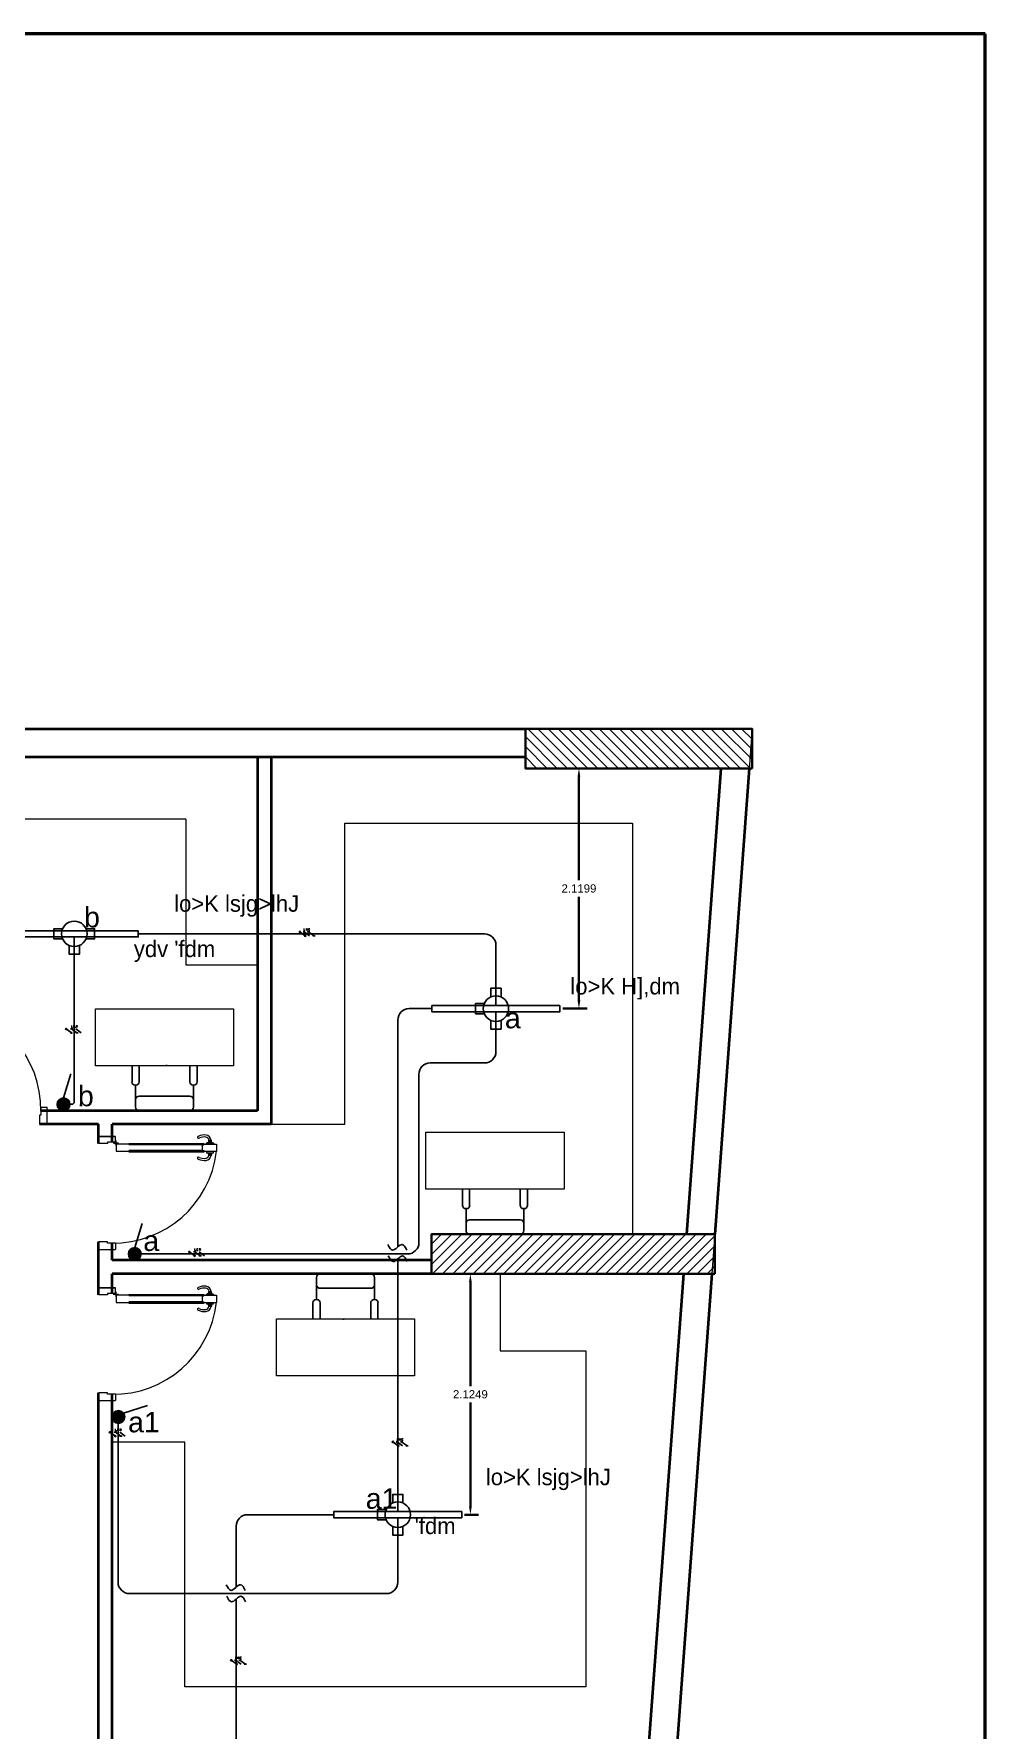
# Model space of a CAD drawing. Header units: inches. Extents: x 3955 to 4125, y 4886 to 4983.
# Drawn here: x 4002.23 to 4010.62, y 4931.04 to 4946 of the extents above; entities that cross this region are included whole.
import ezdxf
from ezdxf.enums import TextEntityAlignment as Align

# ---------------------------------------------------------------- set-up
doc = ezdxf.new("R2010")
doc.units = ezdxf.units.IN
doc.header["$MEASUREMENT"] = 0
doc.linetypes.add('ACAD_ISO03W100', pattern=[30, 12, -18])
doc.layers.get('0').update_dxf_attribs({"lineweight": 35})
doc.layers.get('Defpoints').update_dxf_attribs({"lineweight": 25})
for name, color, linetype, lineweight in [('Column(S)', 24, 'Continuous', 35), ('DIM', 6, 'Continuous', 20), ('DIM IN', 12, 'Continuous', 15), ('DOOR', 24, 'Continuous', 18), ('HA', 252, 'Continuous', 18), ('hatch col(S)', 45, 'Continuous', 15), ('TEXT', 152, 'Continuous', 30), ('walls', 7, 'Continuous', 40)]:
    doc.layers.add(name, color=color, linetype=linetype, lineweight=lineweight)
for name, color, linetype in [('E-CUT', 30, 'Continuous'), ('E-TEXT', 2, 'Continuous'), ('finish', 32, 'Continuous'), ('Lighting', 4, 'Continuous'), ('N Wiring', 255, 'Continuous'), ('SHP-CTL-EL-102$0$00-TEXT FOR EMRG', 40, 'Continuous'), ('SHP-CTL-EL-102$0$HATCH MARK', 140, 'Continuous'), ('SHP-CTL-EL-102$0$XREF-LTG-T2-26$0$ELE-HATCH MARK', 2, 'Continuous'), ('UMG-ML', 251, 'Continuous'), ('WE - BOXES', 2, 'Continuous')]:
    doc.layers.add(name, color=color, linetype=linetype)
doc.styles.add('SHP-CTL-EL-102$0$XREF-LTG-T2-26$0$25_1', font='romans.shx', dxfattribs={"width": 0.8, "height": 2.5})
doc.styles.add('SOSA', font='sosa.shx')
doc.styles.get("Standard").update_dxf_attribs({"font": 'arial.ttf'})
doc.dimstyles.get("Standard").update_dxf_attribs({"dimtxt": 0.18, "dimasz": 0.18, "dimexe": 0.18, "dimexo": 0.0625, "dimgap": 0.09, "dimtad": 0, "dimtih": 1, "dimtoh": 1, "dimdec": 4, "dimzin": 0, "dimdsep": 46, "dimtxsty": 'Standard', "dimcen": 0.09, "dimadec": 0, "dimazin": 0, "dimtfac": 1, "dimtdec": 4, "dimtofl": 0, "dimtmove": 0, "dimatfit": 3, "dimfxl": 1, "dimtolj": 1, "dimtzin": 0, "dimarcsym": 0})

# ---------------------------------------------------------------- blocks, each defined once
blk = doc.blocks.new('A$C73D03C2A')
at = {"layer": 'DOOR', "linetype": 'Continuous'}
for p, q in [((0.041, 0.852), (0.041, 0.871)), ((0.046, 0.852), (0.046, 0.871)), ((0.047, 0.852), (0.047, 0.872)), ((0.053, 0.872), (0.047, 0.872)), ((0.053, 0.852), (0.047, 0.852)), ((0.053, 0.852), (0.053, 0.872)), ((0.055, 0.845), (0.055, 0.879)), ((0.061, 0.879), (0.055, 0.879)), ((0.061, 0.845), (0.055, 0.845)), ((0.061, 0.835), (0.061, 0.889)), ((0.061, 0.889), (0.071, 0.889)), ((0.071, 0.835), (0.061, 0.835)), ((0.066, 0.236), (0.066, 0.812)), ((0.071, 0.813), (0.071, 0.911)), ((0.071, 0.911), (0.126, 0.911)), ((0.071, 0.817), (0.071, 0.808)), ((0.071, 0.813), (0.071, 0.236)), ((0.076, 0.813), (0.071, 0.813)), ((0.076, 0.802), (0.076, 0.813)), ((0.076, 0.802), (0.076, 0.236)), ((0.076, 0.802), (0.121, 0.802)), ((0.121, 0.802), (0.121, 0.813)), ((0.121, 0.813), (0.126, 0.813)), ((0.121, 0.802), (0.121, 0.236)), ((0.126, 0.813), (0.126, 0.911)), ((0.137, 0.889), (0.126, 0.889)), ((0.126, 0.835), (0.137, 0.835)), ((0.126, 0.813), (0.126, 0.236)), ((0.127, 0.817), (0.127, 0.808)), ((0.131, 0.236), (0.131, 0.812)), ((0.137, 0.835), (0.137, 0.889)), ((0.137, 0.879), (0.142, 0.879)), ((0.137, 0.845), (0.142, 0.845)), ((0.142, 0.845), (0.142, 0.879)), ((0.144, 0.872), (0.151, 0.872)), ((0.144, 0.852), (0.144, 0.872)), ((0.144, 0.852), (0.151, 0.852)), ((0.151, 0.852), (0.151, 0.872)), ((0.156, 0.872), (0.156, 0.872)), ((0.156, 0.852), (0.156, 0.872)), ((0.071, 0.236), (0.071, 0.138)), ((0.071, 0.138), (0.126, 0.138)), ((0.126, 0.138), (0.126, 0.236)), ((0.013, 0), (0.013, 0.131)), ((0.056, 0.131), (0.013, 0.131)), ((0.067, 0), (0.013, 0)), ((0.056, 0.131), (0.056, 0.071)), ((0.056, 0.071), (0.067, 0.071)), ((0.067, 0.071), (0.067, 0)), ((0.824, 0.071), (0.824, 0)), ((0.835, 0.071), (0.824, 0.071)), ((0.824, 0), (0.884, 0)), ((0.835, 0.131), (0.835, 0.071)), ((0.835, 0.131), (0.884, 0.131)), ((0.884, 0), (0.884, 0.131))]:
    blk.add_line(p, q, dxfattribs=at)
at = {"layer": 'DOOR'}
for p, q in [((0.044, 0.134), (0.082, 0.134)), ((0.056, 0.131), (0.071, 0.138)), ((0.064, 0.154), (0.064, 0.115)), ((0.013, 0.131), (0.013, 0)), ((0.013, 0.131), (0.013, 0)), ((0.013, 0.131), (0.013, 0))]:
    blk.add_line(p, q, dxfattribs=at)
at = {"layer": 'DOOR', "linetype": 'Continuous'}
blk.add_circle((0.064, 0.134), 0.00617, dxfattribs=at)
for centre, radius, start, end in [((0.105, 0.817), 0.105, 172.4946, 205.9899), ((0.046, 0.825), 0.0459, 96.2766, 172.4946), ((0.106, 0.816), 0.0903, 171.5898, 204.9077), ((0.046, 0.825), 0.0297, 99.7089, 172.4946), ((0.044, 0.871), 0.00259, 0, 180), ((0.044, 0.852), 0.00259, 180, 0), ((0.071, 0.812), 0.00476, 90, 270), ((0.127, 0.812), 0.00476, 270, 90), ((0.153, 0.872), 0.00262, 0, 192.4511), ((0.153, 0.852), 0.00262, 167.5489, 0), ((0.151, 0.824), 0.0459, 7.5054, 83.7234), ((0.151, 0.824), 0.0297, 7.5054, 80.2911), ((0.091, 0.815), 0.0903, 335.0923, 8.4102), ((0.092, 0.817), 0.105, 334.0101, 7.5054), ((0.018, 0.773), 0.00773, 195.2913, 36.6885), ((0.179, 0.772), 0.00773, 143.3115, 344.7087)]:
    blk.add_arc(centre, radius, start, end, dxfattribs=at)
at = {"layer": 'DOOR'}
blk.add_arc((0.035, 0.116), 0.8, 358.9289, 83.4773, dxfattribs=at)
blk = doc.blocks.new('A$C62E15A51')
at = {"layer": 'UMG-ML', "color": 34}
for p, q in [((0.032, 0.372), (0.032, 0.309)), ((0.032, 0.277), (0.032, 0.316)), ((0.511, 0.404), (0.064, 0.404)), ((0.543, 0.309), (0.543, 0.372)), ((0.543, 0.277), (0.543, 0.316)), ((0, 0.004), (0, 0.15)), ((0.029, 0.179), (0.035, 0.179)), ((0.032, 0.277), (0.032, 0.179)), ((0.064, 0.277), (0.511, 0.277)), ((0.064, 0.15), (0.064, 0.004)), ((0.511, 0.15), (0.511, 0.004)), ((0.546, 0.179), (0.539, 0.179)), ((0.543, 0.179), (0.543, 0.277)), ((0.574, 0.004), (0.574, 0.15)), ((0.269, 0), (0.269, 0.004))]:
    blk.add_line(p, q, dxfattribs=at)
for centre, radius, start, end in [((0.064, 0.372), 0.0319, 90.0003, 180.0003), ((0.064, 0.309), 0.0319, 180.0003, 270.0003), ((0.511, 0.372), 0.0319, 0.0003, 90.0003), ((0.511, 0.309), 0.0319, 270.0003, 0.0003), ((0.029, 0.15), 0.0287, 90.0003, 180.0003), ((0.035, 0.15), 0.0287, 0.0003, 90.0003), ((0.539, 0.15), 0.0287, 90.0003, 180.0003), ((0.546, 0.15), 0.0287, 0.0003, 90.0003)]:
    blk.add_arc(centre, radius, start, end, dxfattribs=at)
blk = doc.blocks.new('F2')
at = {"layer": 'Lighting'}
blk.add_lwpolyline([(0.565, 0), (-0.565, 0), (-0.565, -0.055), (0.565, -0.055)], close=True, dxfattribs=at)
blk = doc.blocks.new('SW1')
h = blk.add_hatch(color=256)
h.dxf.hatch_style = 1
h.paths.add_polyline_path([(-0.056, 0.056, 1), (0.056, 0.056, 1)])
at = {"layer": 'Lighting'}
h = blk.add_hatch(dxfattribs=at)
h.set_pattern_fill('ANGLE', color=256)
h.set_pattern_definition([(0, (-3584.0845, -1327.2755), (0, 6.985), [5.08, -1.905]), (90, (-3584.0845, -1327.2755), (-6.985, 4e-16), [5.08, -1.905])])
h.paths.add_polyline_path([(0.056, 0.056, 1), (-0.056, 0.056, 1)])
blk.add_lwpolyline([(0, 0.112), (0.065, 0.324)], dxfattribs=at)
blk.add_circle((0, 0.056), 0.0561, dxfattribs=at)
blk = doc.blocks.new('*D137')
at = {"layer": 'Defpoints', "color": 0}
for p in [(3574.968, 1340.466, 0), (3575.136, 1340.466), (3574.968, 1338.346, 0)]:
    blk.add_point(p, dxfattribs=at)
at = {"layer": 'DIM', "color": 0, "lineweight": -2, "transparency": 16777216}
for p, q in [((3574.993, 1340.466), (3575.208, 1340.466)), ((3575.136, 1340.394), (3575.136, 1339.479)), ((3575.136, 1338.418), (3575.136, 1339.333)), ((3574.993, 1338.346), (3575.208, 1338.346))]:
    blk.add_line(p, q, dxfattribs=at)
at = {"layer": 'DIM', "color": 0, "transparency": 16777216}
for points in [[(3575.124, 1340.394), (3575.148, 1340.394), (3575.136, 1340.466)], [(3575.124, 1338.418), (3575.148, 1338.418), (3575.136, 1338.346)]]:
    blk.add_solid(points, dxfattribs=at)
at = {"layer": 'DIM', "color": 0, "transparency": 16777216, "insert": (3575.136, 1339.406), "char_height": 0.072, "attachment_point": 5}
blk.add_mtext('\\A1;2.1199', dxfattribs=at)
blk = doc.blocks.new('*D171')
at = {"layer": 'Defpoints', "color": 0}
for p in [(3574.102, 1336.006, 0), (3574.178, 1336.006), (3574.102, 1333.881, 0)]:
    blk.add_point(p, dxfattribs=at)
at = {"layer": 'DIM', "color": 0, "lineweight": -2, "transparency": 16777216}
for p, q in [((3574.127, 1336.006), (3574.25, 1336.006)), ((3574.178, 1335.934), (3574.178, 1335.016)), ((3574.178, 1333.953), (3574.178, 1334.87)), ((3574.127, 1333.881), (3574.25, 1333.881))]:
    blk.add_line(p, q, dxfattribs=at)
at = {"layer": 'DIM', "color": 0, "transparency": 16777216}
for points in [[(3574.166, 1335.934), (3574.19, 1335.934), (3574.178, 1336.006)], [(3574.166, 1333.953), (3574.19, 1333.953), (3574.178, 1333.881)]]:
    blk.add_solid(points, dxfattribs=at)
at = {"layer": 'DIM', "color": 0, "transparency": 16777216, "insert": (3574.178, 1334.943), "char_height": 0.072, "attachment_point": 5}
blk.add_mtext('\\A1;2.1249', dxfattribs=at)
blk = doc.blocks.new('SHP-CTL-EL-102$0$XREF-LTG-T2-26$0$H.M -LIFE-PHASE')
at = {"layer": 'SHP-CTL-EL-102$0$XREF-LTG-T2-26$0$ELE-HATCH MARK'}
h = blk.add_hatch(color=140, dxfattribs=at)
edge = h.paths.add_edge_path()
edge.add_arc((-62, 45), 14.2, 0, 360)
h = blk.add_hatch(color=140, dxfattribs=at)
edge = h.paths.add_edge_path()
edge.add_arc((62, -45), 14.2, 0, 360)
at = {"layer": 'SHP-CTL-EL-102$0$XREF-LTG-T2-26$0$ELE-HATCH MARK', "color": 140}
blk.add_line((62, -45), (-62, 45), dxfattribs=at)
for centre in [(-62, 45), (62, -45)]:
    blk.add_circle(centre, 14.2, dxfattribs=at)
blk = doc.blocks.new('SHP-CTL-EL-102$0$XREF-LTG-T2-26$0$EARTH')
at = {"layer": 'SHP-CTL-EL-102$0$XREF-LTG-T2-26$0$ELE-HATCH MARK', "color": 140}
for p, q in [((-34, 45), (-90, 45)), ((62, -45), (-62, 45)), ((90, -45), (34, -45))]:
    blk.add_line(p, q, dxfattribs=at)
blk = doc.blocks.new('SHP-CTL-EL-102$0$XREF-LTG-T2-26$0$H.M -RETURN-SWITCH')
at = {"layer": 'SHP-CTL-EL-102$0$XREF-LTG-T2-26$0$ELE-HATCH MARK', "color": 140}
blk.add_line((62, -45), (-62, 45), dxfattribs=at)
blk = doc.blocks.new('SHP-CTL-EL-102$0$XREF-LTG-T2-26$0$L.E.R')
for name, p in [('SHP-CTL-EL-102$0$XREF-LTG-T2-26$0$H.M -LIFE-PHASE', (-125, 0)), ('SHP-CTL-EL-102$0$XREF-LTG-T2-26$0$EARTH', (0, 0)), ('SHP-CTL-EL-102$0$XREF-LTG-T2-26$0$H.M -RETURN-SWITCH', (100, 0))]:
    blk.add_blockref(name, p)
blk = doc.blocks.new('*U95')
at = {"layer": 'SHP-CTL-EL-102$0$HATCH MARK'}
blk.add_blockref('SHP-CTL-EL-102$0$XREF-LTG-T2-26$0$L.E.R', (0, 0), dxfattribs=at)
at = {"layer": 'SHP-CTL-EL-102$0$HATCH MARK', "style": 'SHP-CTL-EL-102$0$XREF-LTG-T2-26$0$25_1', "width": 0.8}
blk.add_text('L.E.R', height=50, dxfattribs=at).set_placement((0, 100), align=Align.MIDDLE_CENTER)
blk = doc.blocks.new('SHP-CTL-EL-102$0$XREF-LTG-T2-26$0$H.M -NUTRAL')
at = {"layer": 'SHP-CTL-EL-102$0$XREF-LTG-T2-26$0$ELE-HATCH MARK'}
h = blk.add_hatch(color=140, dxfattribs=at)
edge = h.paths.add_edge_path()
edge.add_arc((-62, 45), 14.2, 0, 360)
at = {"layer": 'SHP-CTL-EL-102$0$XREF-LTG-T2-26$0$ELE-HATCH MARK', "color": 140}
blk.add_line((62, -45), (-62, 45), dxfattribs=at)
blk.add_circle((-62, 45), 14.2, dxfattribs=at)
blk = doc.blocks.new('SHP-CTL-EL-102$0$XREF-LTG-T2-26$0$L.N.E')
for name, p in [('SHP-CTL-EL-102$0$XREF-LTG-T2-26$0$H.M -LIFE-PHASE', (-100, 0)), ('SHP-CTL-EL-102$0$XREF-LTG-T2-26$0$H.M -NUTRAL', (0, 0)), ('SHP-CTL-EL-102$0$XREF-LTG-T2-26$0$EARTH', (100, 0))]:
    blk.add_blockref(name, p)
blk = doc.blocks.new('*U101')
at = {"layer": 'SHP-CTL-EL-102$0$HATCH MARK'}
blk.add_blockref('SHP-CTL-EL-102$0$XREF-LTG-T2-26$0$L.N.E', (0, 0), dxfattribs=at)
at = {"layer": 'SHP-CTL-EL-102$0$HATCH MARK', "style": 'SHP-CTL-EL-102$0$XREF-LTG-T2-26$0$25_1', "width": 0.8}
blk.add_text('L.N.E', height=50, dxfattribs=at).set_placement((0, 100), align=Align.MIDDLE_CENTER)
blk = doc.blocks.new('*U109')
at = {"layer": 'WE - BOXES'}
for points in [[(-0.024, 0.055), (-0.024, 0.096), (0.024, 0.096), (0.024, 0.055)], [(-0.055, -0.024), (-0.096, -0.024), (-0.096, 0.024), (-0.055, 0.024)], [(-0.024, -0.055), (-0.024, -0.096), (0.024, -0.096), (0.024, -0.055)]]:
    blk.add_lwpolyline(points, dxfattribs=at)
blk.add_circle((0, 0), 0.06, dxfattribs=at)
blk = doc.blocks.new('*U113')
at = {"layer": 'WE - BOXES'}
for points in [[(-0.055, -0.024), (-0.096, -0.024), (-0.096, 0.024), (-0.055, 0.024)], [(0.055, -0.024), (0.096, -0.024), (0.096, 0.024), (0.055, 0.024)], [(-0.024, -0.055), (-0.024, -0.096), (0.024, -0.096), (0.024, -0.055)]]:
    blk.add_lwpolyline(points, dxfattribs=at)
blk.add_circle((0, 0), 0.06, dxfattribs=at)
blk = doc.blocks.new('A$C7440799B')
at = {"layer": 'hatch col(S)', "ltscale": 2.5}
h = blk.add_hatch(dxfattribs=at)
h.set_pattern_fill('ANSI31', color=256, scale=0.02, angle=-270)
h.set_pattern_definition([(135, (-286.402176, -639.1329), (-0.0449012806, -0.0449012806), [])])
h.paths.add_polyline_path([(46.78387, -0.00063), (46.78387, -0.35063), (48.78412, -0.35063), (48.78421, -0.00062)])
h = blk.add_hatch(dxfattribs=at)
h.set_pattern_fill('ANSI31', color=256, scale=0.02, angle=-360)
h.set_pattern_definition([(45, (-149.99072, 298.166544), (-0.044901281, 0.044901281), [])])
h.paths.add_polyline_path([(45.95572, -4.46079), (45.95572, -4.81079), (48.45057, -4.81079), (48.4556, -4.65145), (48.4556, -4.46079)])
at = {"layer": 'Column(S)', "ltscale": 2.5}
for points in [[(48.78417, -0.35063), (48.78417, -0.00063), (46.78387, -0.00063), (46.78387, -0.35063)], [(48.4556, -4.81079), (48.4556, -4.46079), (45.95572, -4.46079), (45.95572, -4.81079)]]:
    blk.add_lwpolyline(points, close=True, dxfattribs=at)
at = {"layer": 'DIM IN', "ltscale": 2.5}
for p, q in [((45.19247, -3.49087), (45.19247, -0.83482)), ((45.19247, -0.83482), (47.72984, -0.83482)), ((47.72984, -0.83482), (47.72984, -4.46079)), ((44.54069, -3.49087), (45.19247, -3.49087)), ((46.56224, -4.81079), (46.56224, -5.49115)), ((46.56224, -5.49115), (47.31832, -5.49115)), ((47.31832, -5.49115), (47.31832, -8.45402)), ((43.77805, -6.2942), (43.13783, -6.2942)), ((43.77805, -8.45402), (43.77805, -6.2942)), ((47.31832, -8.45402), (43.77805, -8.45402))]:
    blk.add_line(p, q, dxfattribs=at)
for points in [[(43.78901, -0.79805), (41.41751, -0.79805), (41.41751, -0.25), (44.42069, -0.25), (44.42069, -0.79805)], [(43.78901, -0.79805), (43.78901, -2.08373), (44.42069, -2.08373), (44.42069, -0.25), (43.78901, -0.25)]]:
    blk.add_lwpolyline(points, dxfattribs=at)
at = {"layer": 'DIM IN', "ltscale": 2.5, "elevation": 0}
for points in [[(42.99065, -2.47087), (44.20984, -2.47087), (44.20984, -2.97386), (42.99065, -2.97386)], [(45.90655, -3.56079), (47.12573, -3.56079), (47.12573, -4.06378), (45.90655, -4.06378)], [(45.80611, -5.71079), (44.58692, -5.71079), (44.58692, -5.2078), (45.80611, -5.2078)]]:
    blk.add_lwpolyline(points, close=True, dxfattribs=at)
at = {"layer": 'E-CUT'}
for points in [[(45.73843, -4.60149), (45.72584, -4.57677), (45.69447, -4.51513), (45.61511, -4.63767), (45.58374, -4.57603), (45.57115, -4.55131)], [(44.31239, -7.60343), (44.2998, -7.5787), (44.26843, -7.51706), (44.18907, -7.63961), (44.1577, -7.57797), (44.14511, -7.55324)]]:
    blk.add_open_spline(points, degree=3, knots=[0, 0, 0, 0, 78.11377435, 194.74965142, 272.86342576, 272.86342576, 272.86342576, 272.86342576], dxfattribs=at)
for points in [[(45.74193, -4.70256), (45.70011, -4.65238), (45.61647, -4.70256), (45.57465, -4.65238)], [(44.31589, -7.70449), (44.27407, -7.65431), (44.19043, -7.70449), (44.14861, -7.65431)]]:
    blk.add_spline(points, degree=3, dxfattribs=at)
at = {"layer": 'HA', "linetype": 'ACAD_ISO03W100'}
blk.add_lwpolyline([(34.29757, 0), (48.78417, 0), (48.42931, -4.81079)], dxfattribs=at)
at = {"layer": 'N Wiring'}
for points in [[(42.76517, -3.31477), (42.78408, -3.31477, 0.41421356), (42.80408, -3.29477), (42.80408, -1.83814)], [(46.5241, -2.443), (46.5241, -1.91064, 0.41421356), (46.4241, -1.81064), (43.36908, -1.81064)], [(43.39393, -4.63469), (45.74501, -4.63469, 0.41421356), (45.84501, -4.53469), (45.84501, -3.05005, -0.41421356), (45.94501, -2.95005), (46.4241, -2.95005, 0.41421356), (46.5241, -2.85005), (46.5241, -2.498)], [(45.65829, -4.57335), (45.65829, -2.5705, -0.41421356), (45.75829, -2.4705), (45.9591, -2.4705)], [(43.1906, -6.12926), (43.1906, -7.53162, 0.41421356), (43.2906, -7.63162), (45.55829, -7.63162, 0.41421356), (45.65829, -7.53162), (45.65829, -6.96315)], [(44.23225, -7.57529), (44.23225, -7.03565, -0.41421356), (44.33225, -6.93565), (45.09329, -6.93565)]]:
    blk.add_lwpolyline(points, format="xyb", dxfattribs=at)
for points in [[(45.65829, -6.90815), (45.65829, -4.67747)], [(44.23225, -10.3725), (44.23225, -7.6794)]]:
    blk.add_lwpolyline(points, dxfattribs=at)
at = {"layer": 'walls', "ltscale": 2.5}
for p, q in [((0, 0), (46.78387, -0.00063)), ((41.41751, -0.25), (46.78387, -0.25)), ((44.42069, -0.25), (44.42069, -3.37087)), ((44.54069, -0.25), (44.54069, -3.49087)), ((48.50762, -0.35063), (48.20446, -4.46079)), ((48.7583, -0.35063), (48.45514, -4.46079)), ((44.42069, -3.37087), (42.509, -3.37087)), ((43.01783, -3.49087), (42.49656, -3.49087)), ((43.01783, -3.66181), (43.01783, -3.49087)), ((44.54069, -3.49087), (43.13783, -3.49087)), ((43.13783, -3.64937), (43.13783, -3.49087)), ((43.01783, -4.69079), (43.01783, -4.52722)), ((43.13783, -4.69079), (43.13783, -4.53966)), ((43.01783, -4.99532), (43.01783, -4.69079)), ((45.95572, -4.69079), (43.13783, -4.69079)), ((43.01783, -4.96583), (43.01783, -4.81079)), ((43.13783, -4.98289), (43.13783, -4.81079)), ((43.13783, -4.9534), (43.13783, -4.81079)), ((45.95572, -4.81079), (43.13783, -4.81079)), ((48.42932, -4.81079), (47.45793, -17.98025)), ((48.17864, -4.81079), (47.86518, -9.06045)), ((43.01783, -9.36045), (43.01783, -5.86074)), ((43.13783, -9.06045), (43.13783, -5.87318))]:
    blk.add_line(p, q, dxfattribs=at)
at = {"layer": 'DOOR', "ltscale": 2.5, "xscale": 1.143151522551666, "yscale": 1.143151522551666, "zscale": 1.143151522551666}
blk.add_blockref('A$C73D03C2A', (41.55439, -3.49087), dxfattribs=at)
at = {"layer": 'DOOR', "ltscale": 2.5, "xscale": 1.143151522551666, "yscale": 1.143151522551666, "zscale": 1.143151522551666, "rotation": 270}
for p in [(43.01683, -3.58505), (43.01683, -4.91857)]:
    blk.add_blockref('A$C73D03C2A', p, dxfattribs=at)
at = {"layer": 'finish', "ltscale": 2.5}
for p, rotation in [((43.88746, -2.9665), 179.999656520036), ((46.80335, -4.05642), 179.999656520036), ((44.9093, -5.21516), 359.9996565200361)]:
    blk.add_blockref('A$C62E15A51', p, dxfattribs=dict(at, rotation=rotation))
at = {"layer": 'Lighting'}
for name, p in [('F2', (42.80408, -1.78314, 0)), ('F2', (46.5241, -2.443)), ('SW1', (42.70907, -3.37087)), ('SW1', (43.33783, -4.69079)), ('F2', (45.65829, -6.90815))]:
    blk.add_blockref(name, p, dxfattribs=at)
at = {"layer": 'Lighting', "rotation": 305.4645802941089}
blk.add_blockref('SW1', (43.14823, -6.10581), dxfattribs=at)
at = {"layer": 'SHP-CTL-EL-102$0$00-TEXT FOR EMRG', "xscale": 0.000384, "yscale": 0.000384, "zscale": 0.000384}
for name, p in [('*U101', (44.85637, -1.81064)), ('*U95', (42.80408, -2.667)), ('*U95', (43.89074, -4.63469)), ('*U95', (43.1906, -6.22572)), ('*U101', (45.67749, -6.31047)), ('*U101', (44.25145, -8.23684))]:
    blk.add_blockref(name, p, dxfattribs=at)
at = {"layer": 'WE - BOXES', "xscale": 1.872, "yscale": 1.872, "zscale": 1.872}
for name, p in [('*U113', (42.80408, -1.81064, 0)), ('*U109', (46.5241, -2.4705)), ('*U109', (45.65829, -6.93565))]:
    blk.add_blockref(name, p, dxfattribs=at)
at = {"layer": 'E-TEXT', "attachment_point": 1}
for s, insert, char_height in [('b', (42.89039, -1.57373, 0), 0.1802), ('a', (46.60318, -2.46374, 0), 0.1802), ('b', (42.83625, -3.15136, 0), 0.1802), ('a', (43.41306, -4.42845, 0), 0.1802), ('a1', (43.27855, -6.02822, 0), 0.180204), ('a1', (45.37548, -6.70301, 0), 0.180204)]:
    blk.add_mtext_dynamic_manual_height_columns(s, width=1.4546897, gutter_width=12.5, heights=[0], dxfattribs=dict(at, insert=insert, char_height=char_height))
at = {"layer": 'TEXT', "linetype": 'Continuous', "ltscale": 0.09, "style": 'SOSA'}
for s, height, p in [('lo>K lsjg>lhJ ', 0.1454168, (43.68568, -1.61576, 0)), ("ydv 'fdm", 0.145417, (43.32968, -2.01602, 0)), ('lo>K H],dm', 0.145417, (47.18077, -2.34496, 0)), ('lo>K lsjg>lhJ ', 0.1454168, (46.4357, -6.6753, 0)), ("'fdm", 0.145417, (45.80706, -7.10671, 0))]:
    blk.add_text(s, height=height, dxfattribs=at).set_placement(p)
at = {"layer": 'DIM'}
for base, p1, p2, picture, middle in [((47.25728, -0.35063, 0), (47.0891, -2.4705), (47.0891, -0.35063), '*D137', (47.25728, -1.41056, 0)), ((46.2984, -4.81079, 0), (46.22329, -6.93565), (46.22329, -4.81079), '*D171', (46.2984, -5.87322, 0))]:
    dim = blk.add_linear_dim(base=base, p1=p1, p2=p2, angle=90, dimstyle='Standard', dxfattribs=at)
    dim.commit()
    dim.dimension.update_dxf_attribs({"geometry": picture, "text_midpoint": middle, "insert": (-3527.87912, -1340.81648)})

msp = doc.modelspace()

# ---------------------------------------------------------------- linework, layer by layer
at = {"color": 1, "lineweight": 50}
msp.add_lwpolyline([(4010.621, 4946.005), (3955.946, 4946.005), (3955.946, 4917.353), (4010.621, 4917.353)], close=True, dxfattribs=at)

# ---------------------------------------------------------------- block references
msp.add_blockref('A$C7440799B', (3959.781, 4939.875))

doc.saveas('drawing.dxf')
